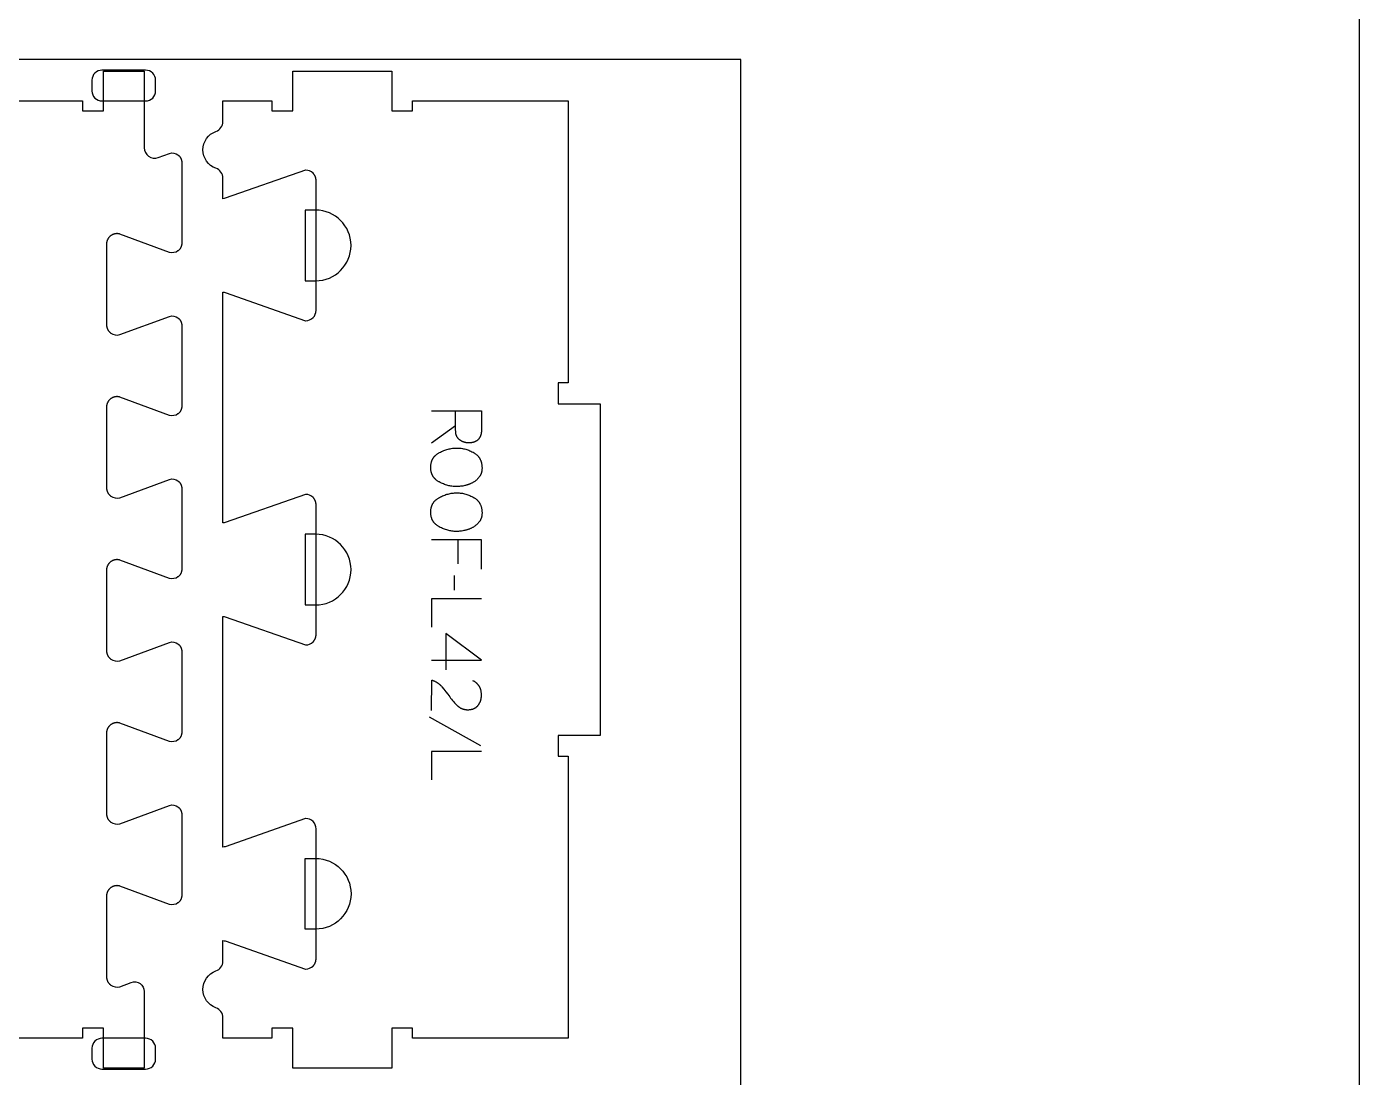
# Model space of a CAD drawing. Extents: x -7518 to -4335, y -84343 to -75479.
# Drawn here: x -5136 to -4335, y -76795 to -76163 of the extents above; entities that cross this region are included whole.
import ezdxf

# ---------------------------------------------------------------- set-up
doc = ezdxf.new("R2010")
doc.units = 0
for name, color, linetype in [('0_SHEET_SPRUCEPLY_2440X122', 1, 'CONTINUOUS'), ('1_ANYTOOL_1MMDEEP_LABELS_S', 2, 'CONTINUOUS'), ('4_ANYTOOL_CUTTHROUGH_OUTSI', 5, 'CONTINUOUS'), ('5_ANYTOOL_HALF_MILL_9MM_IN', 3, 'CONTINUOUS'), ('DONOTCUT', 18, 'CONTINUOUS')]:
    doc.layers.add(name, color=color, linetype=linetype)

msp = doc.modelspace()

# ---------------------------------------------------------------- linework, layer by layer
at = {"layer": '0_SHEET_SPRUCEPLY_2440X122'}
msp.add_lwpolyline([(-7146.3, -76182.96), (-7146.3, -77402.96), (-4706.3, -77402.96), (-4706.3, -76182.96)], close=True, dxfattribs=at)
at = {"layer": '1_ANYTOOL_1MMDEEP_LABELS_S'}
for points in [[(-4892.25, -76394.11), (-4862.25, -76394.11), (-4862.25, -76405.46), (-4862.26, -76405.95), (-4862.28, -76406.43), (-4862.3, -76406.66), (-4862.32, -76406.89), (-4862.34, -76407.11), (-4862.37, -76407.33), (-4862.4, -76407.55), (-4862.44, -76407.76), (-4862.48, -76407.97), (-4862.52, -76408.17), (-4862.57, -76408.37), (-4862.62, -76408.57), (-4862.68, -76408.76), (-4862.74, -76408.95), (-4862.8, -76409.14), (-4862.87, -76409.32), (-4862.94, -76409.49), (-4863.01, -76409.67), (-4863.09, -76409.84), (-4863.18, -76410), (-4863.26, -76410.16), (-4863.35, -76410.32), (-4863.45, -76410.47), (-4863.54, -76410.62), (-4863.64, -76410.77), (-4863.75, -76410.91), (-4863.86, -76411.05), (-4863.97, -76411.18), (-4864.09, -76411.31), (-4864.21, -76411.44), (-4864.33, -76411.56), (-4864.46, -76411.68), (-4864.59, -76411.8), (-4864.73, -76411.91), (-4864.87, -76412.02), (-4865.01, -76412.12), (-4865.16, -76412.22), (-4865.31, -76412.31), (-4865.47, -76412.4), (-4865.63, -76412.49), (-4865.79, -76412.58), (-4865.96, -76412.66), (-4866.13, -76412.73), (-4866.3, -76412.8), (-4866.48, -76412.87), (-4866.66, -76412.94), (-4866.85, -76413), (-4867.04, -76413.05), (-4867.23, -76413.11), (-4867.43, -76413.15), (-4867.63, -76413.2), (-4867.83, -76413.24), (-4868.04, -76413.28), (-4868.25, -76413.31), (-4868.47, -76413.34), (-4868.69, -76413.36), (-4868.91, -76413.39), (-4869.14, -76413.4), (-4869.61, -76413.43), (-4870.09, -76413.43), (-4870.27, -76413.43), (-4870.44, -76413.43), (-4870.62, -76413.42), (-4870.79, -76413.41), (-4870.96, -76413.39), (-4871.14, -76413.37), (-4871.31, -76413.35), (-4871.48, -76413.32), (-4871.65, -76413.29), (-4871.81, -76413.26), (-4871.98, -76413.22), (-4872.15, -76413.18), (-4872.31, -76413.14), (-4872.48, -76413.09), (-4872.64, -76413.04), (-4872.8, -76412.99), (-4872.96, -76412.93), (-4873.12, -76412.87), (-4873.28, -76412.81), (-4873.44, -76412.74), (-4873.6, -76412.67), (-4873.76, -76412.59), (-4873.91, -76412.52), (-4874.07, -76412.43), (-4874.22, -76412.35), (-4874.38, -76412.26), (-4874.53, -76412.17), (-4874.68, -76412.07), (-4874.83, -76411.97), (-4874.98, -76411.87), (-4875.13, -76411.77), (-4875.28, -76411.66), (-4875.42, -76411.54), (-4875.56, -76411.43), (-4875.7, -76411.31), (-4875.83, -76411.19), (-4875.96, -76411.07), (-4876.08, -76410.95), (-4876.2, -76410.82), (-4876.31, -76410.69), (-4876.42, -76410.56), (-4876.53, -76410.42), (-4876.63, -76410.29), (-4876.73, -76410.15), (-4876.82, -76410.01), (-4876.91, -76409.87), (-4876.99, -76409.72), (-4877.07, -76409.57), (-4877.14, -76409.42), (-4877.21, -76409.27), (-4877.28, -76409.11), (-4877.34, -76408.96), (-4877.39, -76408.8), (-4877.45, -76408.63), (-4877.49, -76408.47), (-4877.54, -76408.3), (-4877.57, -76408.13), (-4877.61, -76407.96), (-4877.64, -76407.78), (-4877.66, -76407.61), (-4877.68, -76407.43), (-4877.7, -76407.25), (-4877.71, -76407.06), (-4877.78, -76405.14), (-4877.81, -76403.11), (-4877.81, -76394.15)], [(-4877.81, -76403.11), (-4892.29, -76413.56)], [(-4862.25, -76489.38), (-4862.25, -76471.72), (-4892.25, -76471.72)], [(-4876.22, -76486.21), (-4876.22, -76471.72)], [(-4878.36, -76502.02), (-4878.45, -76493.23)], [(-4862.25, -76507.16), (-4892.25, -76507.16), (-4892.25, -76524.26)], [(-4892.25, -76544.11), (-4862.21, -76544.15), (-4883.59, -76528.12)], [(-4883.59, -76528.12), (-4883.59, -76549.89)], [(-4892.21, -76574.32), (-4892.16, -76556.02), (-4891.71, -76556.17), (-4891.48, -76556.25), (-4891.26, -76556.33), (-4891.04, -76556.41), (-4890.82, -76556.5), (-4890.61, -76556.59), (-4890.4, -76556.69), (-4890.19, -76556.79), (-4889.98, -76556.89), (-4889.77, -76557), (-4889.57, -76557.11), (-4889.37, -76557.23), (-4889.17, -76557.34), (-4888.98, -76557.46), (-4888.78, -76557.59), (-4888.59, -76557.72), (-4888.4, -76557.85), (-4888.22, -76557.99), (-4888.03, -76558.12), (-4887.85, -76558.27), (-4887.67, -76558.41), (-4887.5, -76558.56), (-4887.32, -76558.72), (-4887.15, -76558.87), (-4886.98, -76559.03), (-4886.81, -76559.2), (-4886.65, -76559.36), (-4886.49, -76559.54), (-4886.33, -76559.71), (-4886.01, -76560.07), (-4884.8, -76561.55), (-4883.61, -76563.04), (-4882.45, -76564.55), (-4881.32, -76566.07), (-4880.76, -76566.83), (-4880.19, -76567.56), (-4879.61, -76568.27), (-4879.03, -76568.96), (-4878.43, -76569.62), (-4877.83, -76570.27), (-4877.22, -76570.89), (-4876.61, -76571.49), (-4876.45, -76571.64), (-4876.29, -76571.78), (-4876.13, -76571.91), (-4875.97, -76572.04), (-4875.8, -76572.17), (-4875.63, -76572.29), (-4875.46, -76572.41), (-4875.29, -76572.52), (-4875.12, -76572.63), (-4874.94, -76572.73), (-4874.76, -76572.83), (-4874.58, -76572.93), (-4874.4, -76573.02), (-4874.21, -76573.1), (-4874.02, -76573.18), (-4873.83, -76573.26), (-4873.64, -76573.33), (-4873.44, -76573.4), (-4873.25, -76573.46), (-4873.05, -76573.52), (-4872.85, -76573.57), (-4872.64, -76573.62), (-4872.44, -76573.66), (-4872.23, -76573.7), (-4872.02, -76573.74), (-4871.8, -76573.77), (-4871.59, -76573.79), (-4871.37, -76573.81), (-4871.15, -76573.83), (-4870.93, -76573.84), (-4870.7, -76573.85), (-4870.48, -76573.85), (-4870.23, -76573.85), (-4869.98, -76573.84), (-4869.74, -76573.83), (-4869.5, -76573.81), (-4869.27, -76573.79), (-4869.03, -76573.76), (-4868.81, -76573.73), (-4868.58, -76573.69), (-4868.36, -76573.65), (-4868.15, -76573.6), (-4867.94, -76573.55), (-4867.73, -76573.49), (-4867.52, -76573.43), (-4867.32, -76573.36), (-4867.12, -76573.29), (-4866.93, -76573.22), (-4866.74, -76573.14), (-4866.56, -76573.05), (-4866.37, -76572.96), (-4866.2, -76572.86), (-4866.02, -76572.76), (-4865.85, -76572.65), (-4865.68, -76572.54), (-4865.52, -76572.43), (-4865.36, -76572.31), (-4865.2, -76572.18), (-4865.05, -76572.05), (-4864.9, -76571.91), (-4864.76, -76571.77), (-4864.62, -76571.63), (-4864.48, -76571.48), (-4864.35, -76571.32), (-4864.22, -76571.16), (-4864.09, -76571), (-4863.97, -76570.83), (-4863.86, -76570.67), (-4863.74, -76570.5), (-4863.64, -76570.33), (-4863.53, -76570.15), (-4863.43, -76569.97), (-4863.33, -76569.79), (-4863.24, -76569.61), (-4863.15, -76569.42), (-4863.07, -76569.24), (-4862.99, -76569.05), (-4862.91, -76568.85), (-4862.84, -76568.66), (-4862.77, -76568.46), (-4862.71, -76568.26), (-4862.65, -76568.06), (-4862.6, -76567.85), (-4862.54, -76567.64), (-4862.5, -76567.43), (-4862.45, -76567.22), (-4862.42, -76567), (-4862.38, -76566.78), (-4862.35, -76566.56), (-4862.32, -76566.33), (-4862.3, -76566.11), (-4862.28, -76565.88), (-4862.27, -76565.65), (-4862.26, -76565.41), (-4862.25, -76564.93), (-4862.25, -76564.57), (-4862.27, -76564.21), (-4862.29, -76563.85), (-4862.33, -76563.51), (-4862.37, -76563.17), (-4862.43, -76562.83), (-4862.49, -76562.51), (-4862.57, -76562.19), (-4862.65, -76561.87), (-4862.7, -76561.72), (-4862.75, -76561.56), (-4862.8, -76561.41), (-4862.85, -76561.26), (-4862.91, -76561.12), (-4862.97, -76560.97), (-4863.03, -76560.82), (-4863.09, -76560.68), (-4863.16, -76560.54), (-4863.23, -76560.4), (-4863.3, -76560.26), (-4863.37, -76560.12), (-4863.45, -76559.99), (-4863.52, -76559.86), (-4863.61, -76559.72), (-4863.69, -76559.59), (-4863.77, -76559.47), (-4863.86, -76559.34), (-4863.95, -76559.21), (-4864.05, -76559.09), (-4864.14, -76558.97), (-4864.24, -76558.85), (-4864.34, -76558.73), (-4864.45, -76558.61), (-4864.55, -76558.5), (-4864.66, -76558.38), (-4864.77, -76558.27), (-4864.88, -76558.16), (-4865, -76558.05), (-4865.12, -76557.94), (-4865.24, -76557.84), (-4865.36, -76557.73), (-4865.62, -76557.53), (-4865.88, -76557.33), (-4866.15, -76557.14), (-4866.44, -76556.96), (-4866.73, -76556.78), (-4867.04, -76556.61), (-4867.35, -76556.45)], [(-4862.72, -76595.53), (-4893.49, -76578.35)], [(-4862.25, -76598.96), (-4892.25, -76598.96), (-4892.25, -76616.06)]]:
    msp.add_lwpolyline(points, dxfattribs=at)
for points in [[(-4861.91, -76428.56), (-4861.91, -76428.93), (-4861.93, -76429.3), (-4861.96, -76429.66), (-4862, -76430.01), (-4862.02, -76430.18), (-4862.05, -76430.35), (-4862.08, -76430.52), (-4862.11, -76430.69), (-4862.15, -76430.85), (-4862.19, -76431.02), (-4862.23, -76431.18), (-4862.28, -76431.34), (-4862.32, -76431.5), (-4862.37, -76431.65), (-4862.43, -76431.81), (-4862.48, -76431.96), (-4862.54, -76432.11), (-4862.61, -76432.26), (-4862.67, -76432.41), (-4862.74, -76432.56), (-4862.81, -76432.7), (-4862.88, -76432.84), (-4862.96, -76432.98), (-4863.04, -76433.12), (-4863.12, -76433.26), (-4863.21, -76433.4), (-4863.29, -76433.53), (-4863.38, -76433.66), (-4863.57, -76433.92), (-4863.77, -76434.18), (-4863.97, -76434.42), (-4864.17, -76434.67), (-4864.39, -76434.9), (-4864.61, -76435.13), (-4864.83, -76435.36), (-4865.06, -76435.58), (-4865.3, -76435.79), (-4865.54, -76435.99), (-4865.79, -76436.2), (-4866.05, -76436.39), (-4866.31, -76436.58), (-4866.58, -76436.76), (-4866.85, -76436.94), (-4867.13, -76437.11), (-4867.42, -76437.28), (-4867.71, -76437.44), (-4868, -76437.59), (-4868.3, -76437.74), (-4868.6, -76437.89), (-4868.9, -76438.02), (-4869.21, -76438.15), (-4869.52, -76438.28), (-4869.84, -76438.4), (-4870.16, -76438.52), (-4870.48, -76438.62), (-4870.81, -76438.73), (-4871.14, -76438.83), (-4871.47, -76438.92), (-4871.81, -76439), (-4872.15, -76439.08), (-4872.83, -76439.23), (-4873.51, -76439.36), (-4874.18, -76439.46), (-4874.84, -76439.55), (-4875.49, -76439.62), (-4876.14, -76439.67), (-4876.79, -76439.7), (-4877.42, -76439.71), (-4878.06, -76439.69), (-4878.7, -76439.66), (-4879.33, -76439.61), (-4879.97, -76439.53), (-4880.61, -76439.44), (-4881.25, -76439.32), (-4881.88, -76439.18), (-4882.52, -76439.01), (-4883.16, -76438.83), (-4883.8, -76438.63), (-4884.43, -76438.4), (-4885.07, -76438.15), (-4885.71, -76437.88), (-4886.35, -76437.59), (-4886.98, -76437.28), (-4887.62, -76436.94), (-4887.93, -76436.77), (-4888.24, -76436.58), (-4888.53, -76436.4), (-4888.82, -76436.2), (-4889.09, -76436), (-4889.35, -76435.79), (-4889.61, -76435.58), (-4889.85, -76435.36), (-4889.97, -76435.25), (-4890.09, -76435.13), (-4890.2, -76435.02), (-4890.31, -76434.9), (-4890.42, -76434.78), (-4890.52, -76434.66), (-4890.63, -76434.54), (-4890.73, -76434.42), (-4890.83, -76434.29), (-4890.92, -76434.17), (-4891.02, -76434.04), (-4891.11, -76433.91), (-4891.2, -76433.78), (-4891.28, -76433.65), (-4891.36, -76433.51), (-4891.45, -76433.38), (-4891.52, -76433.24), (-4891.6, -76433.1), (-4891.67, -76432.96), (-4891.74, -76432.82), (-4891.81, -76432.68), (-4891.88, -76432.53), (-4891.94, -76432.39), (-4892, -76432.24), (-4892.06, -76432.09), (-4892.12, -76431.94), (-4892.17, -76431.79), (-4892.22, -76431.63), (-4892.32, -76431.32), (-4892.4, -76431), (-4892.48, -76430.67), (-4892.54, -76430.34), (-4892.6, -76430), (-4892.64, -76429.66), (-4892.68, -76429.31), (-4892.7, -76428.95), (-4892.72, -76428.59), (-4892.72, -76428.22), (-4892.72, -76427.84), (-4892.7, -76427.46), (-4892.67, -76427.09), (-4892.64, -76426.73), (-4892.59, -76426.37), (-4892.54, -76426.03), (-4892.47, -76425.68), (-4892.4, -76425.35), (-4892.31, -76425.02), (-4892.21, -76424.7), (-4892.16, -76424.54), (-4892.11, -76424.38), (-4892.05, -76424.22), (-4891.99, -76424.07), (-4891.93, -76423.92), (-4891.86, -76423.77), (-4891.8, -76423.62), (-4891.73, -76423.47), (-4891.66, -76423.33), (-4891.58, -76423.18), (-4891.5, -76423.04), (-4891.42, -76422.9), (-4891.34, -76422.76), (-4891.26, -76422.62), (-4891.17, -76422.49), (-4891.08, -76422.36), (-4890.99, -76422.22), (-4890.89, -76422.09), (-4890.79, -76421.96), (-4890.69, -76421.84), (-4890.59, -76421.71), (-4890.49, -76421.59), (-4890.38, -76421.47), (-4890.27, -76421.34), (-4890.16, -76421.23), (-4890.04, -76421.11), (-4889.92, -76420.99), (-4889.8, -76420.88), (-4889.68, -76420.77), (-4889.56, -76420.66), (-4889.3, -76420.44), (-4889.03, -76420.23), (-4888.75, -76420.03), (-4888.46, -76419.83), (-4888.16, -76419.64), (-4887.85, -76419.46), (-4887.53, -76419.28), (-4886.89, -76418.95), (-4886.24, -76418.64), (-4885.59, -76418.34), (-4884.94, -76418.07), (-4884.29, -76417.83), (-4883.64, -76417.6), (-4882.99, -76417.39), (-4882.34, -76417.21), (-4881.69, -76417.05), (-4881.04, -76416.91), (-4880.38, -76416.79), (-4879.73, -76416.69), (-4879.08, -76416.62), (-4878.43, -76416.56), (-4877.77, -76416.53), (-4877.12, -76416.52), (-4876.43, -76416.53), (-4875.74, -76416.57), (-4875.06, -76416.62), (-4874.38, -76416.7), (-4873.71, -76416.8), (-4873.05, -76416.93), (-4872.39, -76417.07), (-4871.74, -76417.24), (-4871.09, -76417.44), (-4870.45, -76417.65), (-4869.81, -76417.89), (-4869.19, -76418.15), (-4868.56, -76418.43), (-4867.94, -76418.73), (-4867.33, -76419.06), (-4866.73, -76419.41), (-4866.43, -76419.6), (-4866.14, -76419.79), (-4865.87, -76419.98), (-4865.6, -76420.19), (-4865.34, -76420.4), (-4865.09, -76420.62), (-4864.85, -76420.84), (-4864.62, -76421.07), (-4864.51, -76421.19), (-4864.4, -76421.31), (-4864.29, -76421.43), (-4864.19, -76421.55), (-4864.08, -76421.67), (-4863.98, -76421.8), (-4863.88, -76421.93), (-4863.79, -76422.06), (-4863.7, -76422.19), (-4863.61, -76422.32), (-4863.52, -76422.45), (-4863.43, -76422.59), (-4863.35, -76422.73), (-4863.27, -76422.86), (-4863.19, -76423), (-4863.11, -76423.15), (-4863.04, -76423.29), (-4862.97, -76423.44), (-4862.83, -76423.73), (-4862.7, -76424.03), (-4862.58, -76424.34), (-4862.48, -76424.66), (-4862.38, -76424.98), (-4862.29, -76425.31), (-4862.21, -76425.64), (-4862.14, -76425.99), (-4862.08, -76426.33), (-4862.02, -76426.69), (-4861.98, -76427.05), (-4861.95, -76427.42), (-4861.93, -76427.79), (-4861.91, -76428.18)], [(-4861.91, -76455.52), (-4861.91, -76455.89), (-4861.93, -76456.26), (-4861.96, -76456.61), (-4862, -76456.96), (-4862.02, -76457.14), (-4862.05, -76457.31), (-4862.08, -76457.48), (-4862.11, -76457.64), (-4862.15, -76457.81), (-4862.19, -76457.97), (-4862.23, -76458.13), (-4862.28, -76458.3), (-4862.32, -76458.45), (-4862.37, -76458.61), (-4862.43, -76458.77), (-4862.48, -76458.92), (-4862.54, -76459.07), (-4862.61, -76459.22), (-4862.67, -76459.37), (-4862.74, -76459.51), (-4862.81, -76459.66), (-4862.88, -76459.8), (-4862.96, -76459.94), (-4863.04, -76460.08), (-4863.12, -76460.22), (-4863.21, -76460.35), (-4863.29, -76460.49), (-4863.38, -76460.62), (-4863.57, -76460.88), (-4863.77, -76461.13), (-4863.97, -76461.38), (-4864.17, -76461.62), (-4864.39, -76461.86), (-4864.61, -76462.09), (-4864.83, -76462.31), (-4865.06, -76462.53), (-4865.3, -76462.75), (-4865.54, -76462.95), (-4865.79, -76463.15), (-4866.05, -76463.35), (-4866.31, -76463.54), (-4866.58, -76463.72), (-4866.85, -76463.9), (-4867.13, -76464.07), (-4867.42, -76464.24), (-4867.71, -76464.4), (-4868, -76464.55), (-4868.3, -76464.7), (-4868.6, -76464.84), (-4868.9, -76464.98), (-4869.21, -76465.11), (-4869.52, -76465.24), (-4869.84, -76465.36), (-4870.16, -76465.47), (-4870.48, -76465.58), (-4870.81, -76465.69), (-4871.14, -76465.78), (-4871.47, -76465.87), (-4871.81, -76465.96), (-4872.15, -76466.04), (-4872.83, -76466.19), (-4873.51, -76466.31), (-4874.18, -76466.42), (-4874.84, -76466.51), (-4875.49, -76466.58), (-4876.14, -76466.62), (-4876.79, -76466.65), (-4877.42, -76466.66), (-4878.06, -76466.65), (-4878.7, -76466.62), (-4879.33, -76466.57), (-4879.97, -76466.49), (-4880.61, -76466.39), (-4881.25, -76466.27), (-4881.88, -76466.13), (-4882.52, -76465.97), (-4883.16, -76465.79), (-4883.8, -76465.58), (-4884.43, -76465.36), (-4885.07, -76465.11), (-4885.71, -76464.84), (-4886.35, -76464.55), (-4886.98, -76464.23), (-4887.62, -76463.9), (-4887.93, -76463.72), (-4888.24, -76463.54), (-4888.53, -76463.35), (-4888.82, -76463.16), (-4889.09, -76462.96), (-4889.35, -76462.75), (-4889.61, -76462.54), (-4889.85, -76462.32), (-4889.97, -76462.2), (-4890.09, -76462.09), (-4890.2, -76461.98), (-4890.31, -76461.86), (-4890.42, -76461.74), (-4890.52, -76461.62), (-4890.63, -76461.5), (-4890.73, -76461.38), (-4890.83, -76461.25), (-4890.92, -76461.13), (-4891.02, -76461), (-4891.11, -76460.87), (-4891.2, -76460.74), (-4891.28, -76460.61), (-4891.36, -76460.47), (-4891.45, -76460.34), (-4891.52, -76460.2), (-4891.6, -76460.06), (-4891.67, -76459.92), (-4891.74, -76459.78), (-4891.81, -76459.64), (-4891.88, -76459.49), (-4891.94, -76459.34), (-4892, -76459.2), (-4892.06, -76459.05), (-4892.12, -76458.9), (-4892.17, -76458.74), (-4892.22, -76458.59), (-4892.32, -76458.28), (-4892.4, -76457.96), (-4892.48, -76457.63), (-4892.54, -76457.3), (-4892.6, -76456.96), (-4892.64, -76456.62), (-4892.68, -76456.27), (-4892.7, -76455.91), (-4892.72, -76455.55), (-4892.72, -76455.18), (-4892.72, -76454.79), (-4892.7, -76454.42), (-4892.67, -76454.05), (-4892.64, -76453.69), (-4892.59, -76453.33), (-4892.54, -76452.98), (-4892.47, -76452.64), (-4892.4, -76452.3), (-4892.31, -76451.98), (-4892.21, -76451.65), (-4892.16, -76451.49), (-4892.11, -76451.34), (-4892.05, -76451.18), (-4891.99, -76451.03), (-4891.93, -76450.88), (-4891.86, -76450.73), (-4891.8, -76450.58), (-4891.73, -76450.43), (-4891.66, -76450.28), (-4891.58, -76450.14), (-4891.5, -76450), (-4891.42, -76449.86), (-4891.34, -76449.72), (-4891.26, -76449.58), (-4891.17, -76449.45), (-4891.08, -76449.31), (-4890.99, -76449.18), (-4890.89, -76449.05), (-4890.79, -76448.92), (-4890.69, -76448.79), (-4890.59, -76448.67), (-4890.49, -76448.54), (-4890.38, -76448.42), (-4890.27, -76448.3), (-4890.16, -76448.18), (-4890.04, -76448.07), (-4889.92, -76447.95), (-4889.8, -76447.84), (-4889.68, -76447.72), (-4889.56, -76447.61), (-4889.3, -76447.4), (-4889.03, -76447.19), (-4888.75, -76446.99), (-4888.46, -76446.79), (-4888.16, -76446.6), (-4887.85, -76446.42), (-4887.53, -76446.24), (-4886.89, -76445.91), (-4886.24, -76445.59), (-4885.59, -76445.3), (-4884.94, -76445.03), (-4884.29, -76444.78), (-4883.64, -76444.56), (-4882.99, -76444.35), (-4882.34, -76444.17), (-4881.69, -76444.01), (-4881.04, -76443.87), (-4880.38, -76443.75), (-4879.73, -76443.65), (-4879.08, -76443.57), (-4878.43, -76443.52), (-4877.77, -76443.49), (-4877.12, -76443.48), (-4876.43, -76443.49), (-4875.74, -76443.52), (-4875.06, -76443.58), (-4874.38, -76443.66), (-4873.71, -76443.76), (-4873.05, -76443.88), (-4872.39, -76444.03), (-4871.74, -76444.2), (-4871.09, -76444.39), (-4870.45, -76444.61), (-4869.81, -76444.84), (-4869.19, -76445.1), (-4868.56, -76445.39), (-4867.94, -76445.69), (-4867.33, -76446.02), (-4866.73, -76446.37), (-4866.43, -76446.55), (-4866.14, -76446.74), (-4865.87, -76446.94), (-4865.6, -76447.15), (-4865.34, -76447.36), (-4865.09, -76447.57), (-4864.85, -76447.8), (-4864.62, -76448.03), (-4864.51, -76448.14), (-4864.4, -76448.26), (-4864.29, -76448.38), (-4864.19, -76448.51), (-4864.08, -76448.63), (-4863.98, -76448.76), (-4863.88, -76448.88), (-4863.79, -76449.01), (-4863.7, -76449.14), (-4863.61, -76449.28), (-4863.52, -76449.41), (-4863.43, -76449.55), (-4863.35, -76449.68), (-4863.27, -76449.82), (-4863.19, -76449.96), (-4863.11, -76450.1), (-4863.04, -76450.25), (-4862.97, -76450.39), (-4862.83, -76450.69), (-4862.7, -76450.99), (-4862.58, -76451.3), (-4862.48, -76451.62), (-4862.38, -76451.94), (-4862.29, -76452.27), (-4862.21, -76452.6), (-4862.14, -76452.94), (-4862.08, -76453.29), (-4862.02, -76453.65), (-4861.98, -76454.01), (-4861.95, -76454.38), (-4861.93, -76454.75), (-4861.91, -76455.13)]]:
    msp.add_lwpolyline(points, close=True, dxfattribs=at)
at = {"layer": '4_ANYTOOL_CUTTHROUGH_OUTSI', "color": 5}
msp.add_lwpolyline([(-5152.47, -76207.88), (-5101.97, -76207.88), (-5101.97, -76213.88), (-5089.47, -76213.88), (-5089.47, -76189.88), (-5064.97, -76189.88), (-5064.97, -76236.02), (-5064.97, -76236.02, 0.522088), (-5056.55, -76241.88), (-5049.75, -76239.37, -0.236725), (-5044.67, -76240.27), (-5044.54, -76240.37), (-5044.42, -76240.47), (-5044.29, -76240.58), (-5044.17, -76240.69), (-5044.05, -76240.8), (-5043.94, -76240.92), (-5043.82, -76241.04), (-5043.71, -76241.17), (-5043.61, -76241.3), (-5043.5, -76241.43), (-5043.4, -76241.57), (-5043.31, -76241.71), (-5043.22, -76241.85), (-5043.13, -76242), (-5043.05, -76242.15), (-5042.97, -76242.3), (-5042.89, -76242.45), (-5042.82, -76242.61), (-5042.76, -76242.77), (-5042.7, -76242.93), (-5042.64, -76243.09), (-5042.59, -76243.25), (-5042.55, -76243.41), (-5042.51, -76243.57), (-5042.47, -76243.74), (-5042.44, -76243.9), (-5042.41, -76244.07), (-5042.39, -76244.23), (-5042.38, -76244.39), (-5042.36, -76244.56), (-5042.36, -76244.72), (-5042.35, -76244.88), (-5042.36, -76293.39), (-5042.36, -76293.55), (-5042.36, -76293.71), (-5042.38, -76293.88), (-5042.39, -76294.04), (-5042.41, -76294.2), (-5042.44, -76294.37), (-5042.47, -76294.53), (-5042.51, -76294.7), (-5042.55, -76294.86), (-5042.59, -76295.02), (-5042.64, -76295.18), (-5042.7, -76295.34), (-5042.76, -76295.5), (-5042.82, -76295.66), (-5042.89, -76295.82), (-5042.97, -76295.97), (-5043.05, -76296.12), (-5043.13, -76296.27), (-5043.22, -76296.41), (-5043.31, -76296.56), (-5043.4, -76296.7), (-5043.5, -76296.84), (-5043.61, -76296.97), (-5043.71, -76297.1), (-5043.82, -76297.23), (-5043.94, -76297.35), (-5044.05, -76297.47), (-5044.17, -76297.58), (-5044.29, -76297.69), (-5044.42, -76297.8), (-5044.54, -76297.9), (-5044.67, -76298, -0.236725), (-5049.75, -76298.9), (-5079.53, -76287.9), (-5079.53, -76287.9), (-5079.53, -76287.9), (-5079.7, -76287.85), (-5079.87, -76287.8), (-5080.05, -76287.76), (-5080.22, -76287.73), (-5080.4, -76287.7), (-5080.58, -76287.68), (-5080.76, -76287.66), (-5080.94, -76287.64), (-5081.13, -76287.63), (-5081.31, -76287.63), (-5081.49, -76287.63), (-5081.68, -76287.64), (-5081.86, -76287.65), (-5082.05, -76287.67), (-5082.23, -76287.7), (-5082.41, -76287.73), (-5082.59, -76287.76), (-5082.77, -76287.8), (-5082.95, -76287.85), (-5083.13, -76287.9), (-5083.31, -76287.95), (-5083.48, -76288.01), (-5083.65, -76288.08), (-5083.82, -76288.15), (-5083.99, -76288.22), (-5084.15, -76288.3), (-5084.31, -76288.39), (-5084.47, -76288.48), (-5084.62, -76288.57), (-5084.77, -76288.66), (-5084.92, -76288.76), (-5085.06, -76288.87), (-5085.2, -76288.97), (-5085.34, -76289.09), (-5085.47, -76289.2), (-5085.6, -76289.32), (-5085.73, -76289.45), (-5085.86, -76289.58), (-5085.98, -76289.71), (-5086.1, -76289.85), (-5086.22, -76289.99), (-5086.33, -76290.13), (-5086.44, -76290.28), (-5086.54, -76290.44), (-5086.64, -76290.59), (-5086.74, -76290.75), (-5086.83, -76290.91), (-5086.91, -76291.08), (-5086.99, -76291.24), (-5087.07, -76291.41), (-5087.14, -76291.58), (-5087.21, -76291.76), (-5087.27, -76291.93), (-5087.32, -76292.1), (-5087.37, -76292.28), (-5087.41, -76292.46), (-5087.45, -76292.64), (-5087.49, -76292.82), (-5087.52, -76292.99), (-5087.54, -76293.17), (-5087.56, -76293.35), (-5087.57, -76293.53), (-5087.58, -76293.71), (-5087.58, -76293.88), (-5087.58, -76342.39), (-5087.58, -76342.56), (-5087.57, -76342.74), (-5087.56, -76342.92), (-5087.54, -76343.1), (-5087.52, -76343.27), (-5087.49, -76343.45), (-5087.45, -76343.63), (-5087.42, -76343.81), (-5087.37, -76343.99), (-5087.32, -76344.16), (-5087.27, -76344.34), (-5087.21, -76344.51), (-5087.14, -76344.69), (-5087.07, -76344.86), (-5086.99, -76345.03), (-5086.91, -76345.19), (-5086.83, -76345.36), (-5086.74, -76345.52), (-5086.64, -76345.68), (-5086.54, -76345.83), (-5086.44, -76345.99), (-5086.33, -76346.13), (-5086.22, -76346.28), (-5086.1, -76346.42), (-5085.98, -76346.56), (-5085.86, -76346.69), (-5085.73, -76346.82), (-5085.6, -76346.95), (-5085.47, -76347.07), (-5085.34, -76347.18), (-5085.2, -76347.29), (-5085.06, -76347.4, 0.237079), (-5079.53, -76348.37), (-5079.53, -76348.37), (-5079.52, -76348.37), (-5049.75, -76337.37), (-5049.75, -76337.37, -0.236725), (-5044.67, -76338.27), (-5044.54, -76338.37), (-5044.42, -76338.47), (-5044.29, -76338.58), (-5044.17, -76338.69), (-5044.05, -76338.8), (-5043.94, -76338.92), (-5043.82, -76339.04), (-5043.71, -76339.17), (-5043.61, -76339.3), (-5043.5, -76339.43), (-5043.4, -76339.57), (-5043.31, -76339.71), (-5043.22, -76339.85), (-5043.13, -76340), (-5043.05, -76340.15), (-5042.97, -76340.3), (-5042.89, -76340.45), (-5042.82, -76340.61), (-5042.76, -76340.77), (-5042.7, -76340.93), (-5042.64, -76341.09), (-5042.59, -76341.25), (-5042.55, -76341.41), (-5042.51, -76341.57), (-5042.47, -76341.74), (-5042.44, -76341.9), (-5042.41, -76342.07), (-5042.39, -76342.23), (-5042.38, -76342.39), (-5042.36, -76342.56), (-5042.36, -76342.72), (-5042.36, -76342.88), (-5042.36, -76391.39), (-5042.36, -76391.55), (-5042.36, -76391.71), (-5042.38, -76391.88), (-5042.39, -76392.04), (-5042.41, -76392.2), (-5042.44, -76392.37), (-5042.47, -76392.53), (-5042.51, -76392.7), (-5042.55, -76392.86), (-5042.59, -76393.02), (-5042.64, -76393.18), (-5042.7, -76393.34), (-5042.76, -76393.5), (-5042.82, -76393.66), (-5042.89, -76393.82), (-5042.97, -76393.97), (-5043.05, -76394.12), (-5043.13, -76394.27), (-5043.22, -76394.41), (-5043.31, -76394.56), (-5043.4, -76394.7), (-5043.5, -76394.84), (-5043.61, -76394.97), (-5043.71, -76395.1), (-5043.82, -76395.23), (-5043.94, -76395.35), (-5044.05, -76395.47), (-5044.17, -76395.58), (-5044.29, -76395.69), (-5044.42, -76395.8), (-5044.54, -76395.9), (-5044.67, -76396, -0.236725), (-5049.75, -76396.9), (-5079.53, -76385.9), (-5079.53, -76385.9), (-5079.53, -76385.9), (-5079.7, -76385.85), (-5079.87, -76385.8), (-5080.05, -76385.76), (-5080.22, -76385.73), (-5080.4, -76385.7), (-5080.58, -76385.68), (-5080.76, -76385.66), (-5080.94, -76385.64), (-5081.13, -76385.63), (-5081.31, -76385.63), (-5081.49, -76385.63), (-5081.68, -76385.64), (-5081.86, -76385.65), (-5082.05, -76385.67), (-5082.23, -76385.7), (-5082.41, -76385.73), (-5082.59, -76385.76), (-5082.77, -76385.8), (-5082.95, -76385.85), (-5083.13, -76385.9), (-5083.31, -76385.95), (-5083.48, -76386.01), (-5083.65, -76386.08), (-5083.82, -76386.15), (-5083.99, -76386.22), (-5084.15, -76386.3), (-5084.31, -76386.39), (-5084.47, -76386.48), (-5084.62, -76386.57), (-5084.77, -76386.66), (-5084.92, -76386.76), (-5085.06, -76386.87), (-5085.2, -76386.97), (-5085.34, -76387.09), (-5085.47, -76387.2), (-5085.6, -76387.32), (-5085.73, -76387.45), (-5085.86, -76387.58), (-5085.98, -76387.71), (-5086.1, -76387.85), (-5086.22, -76387.99), (-5086.33, -76388.13), (-5086.44, -76388.28), (-5086.54, -76388.44), (-5086.64, -76388.59), (-5086.74, -76388.75), (-5086.83, -76388.91), (-5086.91, -76389.08), (-5086.99, -76389.24), (-5087.07, -76389.41), (-5087.14, -76389.58), (-5087.21, -76389.76), (-5087.27, -76389.93), (-5087.32, -76390.1), (-5087.37, -76390.28), (-5087.42, -76390.46), (-5087.45, -76390.64), (-5087.49, -76390.82), (-5087.52, -76390.99), (-5087.54, -76391.17), (-5087.56, -76391.35), (-5087.57, -76391.53), (-5087.58, -76391.71), (-5087.58, -76391.88), (-5087.58, -76440.39), (-5087.58, -76440.56), (-5087.57, -76440.74), (-5087.56, -76440.92), (-5087.54, -76441.1), (-5087.52, -76441.27), (-5087.49, -76441.45), (-5087.45, -76441.63), (-5087.42, -76441.81), (-5087.37, -76441.99), (-5087.32, -76442.16), (-5087.27, -76442.34), (-5087.21, -76442.51), (-5087.14, -76442.69), (-5087.07, -76442.86), (-5087, -76443.03), (-5086.91, -76443.19), (-5086.83, -76443.36), (-5086.74, -76443.52), (-5086.64, -76443.68), (-5086.54, -76443.83), (-5086.44, -76443.99), (-5086.33, -76444.13), (-5086.22, -76444.28), (-5086.1, -76444.42), (-5085.98, -76444.56), (-5085.86, -76444.69), (-5085.73, -76444.82), (-5085.61, -76444.95), (-5085.47, -76445.07), (-5085.34, -76445.18), (-5085.2, -76445.29), (-5085.06, -76445.4, 0.237079), (-5079.53, -76446.37), (-5079.53, -76446.37), (-5079.52, -76446.37), (-5049.75, -76435.37), (-5049.75, -76435.37, -0.236725), (-5044.67, -76436.27), (-5044.54, -76436.37), (-5044.42, -76436.47), (-5044.29, -76436.58), (-5044.17, -76436.69), (-5044.05, -76436.8), (-5043.94, -76436.92), (-5043.82, -76437.04), (-5043.71, -76437.17), (-5043.61, -76437.3), (-5043.5, -76437.43), (-5043.4, -76437.57), (-5043.31, -76437.71), (-5043.22, -76437.85), (-5043.13, -76438), (-5043.05, -76438.15), (-5042.97, -76438.3), (-5042.89, -76438.45), (-5042.82, -76438.61), (-5042.76, -76438.77), (-5042.7, -76438.93), (-5042.64, -76439.09), (-5042.59, -76439.25), (-5042.55, -76439.41), (-5042.51, -76439.57), (-5042.47, -76439.74), (-5042.44, -76439.9), (-5042.41, -76440.07), (-5042.39, -76440.23), (-5042.38, -76440.39), (-5042.36, -76440.56), (-5042.36, -76440.72), (-5042.36, -76440.88), (-5042.36, -76489.39), (-5042.36, -76489.55), (-5042.37, -76489.71), (-5042.38, -76489.88), (-5042.39, -76490.04), (-5042.41, -76490.2), (-5042.44, -76490.37), (-5042.47, -76490.53), (-5042.51, -76490.7), (-5042.55, -76490.86), (-5042.59, -76491.02), (-5042.64, -76491.18), (-5042.7, -76491.34), (-5042.76, -76491.5), (-5042.82, -76491.66), (-5042.89, -76491.82), (-5042.97, -76491.97), (-5043.05, -76492.12), (-5043.13, -76492.27), (-5043.22, -76492.41), (-5043.31, -76492.56), (-5043.4, -76492.7), (-5043.5, -76492.84), (-5043.61, -76492.97), (-5043.71, -76493.1), (-5043.82, -76493.23), (-5043.94, -76493.35), (-5044.05, -76493.47), (-5044.17, -76493.58), (-5044.29, -76493.69), (-5044.42, -76493.8), (-5044.55, -76493.9), (-5044.67, -76494, -0.236725), (-5049.75, -76494.9), (-5079.53, -76483.9), (-5079.53, -76483.9), (-5079.53, -76483.9), (-5079.7, -76483.85), (-5079.87, -76483.8), (-5080.05, -76483.76), (-5080.22, -76483.73), (-5080.4, -76483.7), (-5080.58, -76483.68), (-5080.76, -76483.66), (-5080.94, -76483.64), (-5081.13, -76483.63), (-5081.31, -76483.63), (-5081.49, -76483.63), (-5081.68, -76483.64), (-5081.86, -76483.65), (-5082.05, -76483.67), (-5082.23, -76483.7), (-5082.41, -76483.73), (-5082.59, -76483.76), (-5082.78, -76483.8), (-5082.95, -76483.85), (-5083.13, -76483.9), (-5083.31, -76483.95), (-5083.48, -76484.01), (-5083.65, -76484.08), (-5083.82, -76484.15), (-5083.99, -76484.22), (-5084.15, -76484.3), (-5084.31, -76484.39), (-5084.47, -76484.48), (-5084.62, -76484.57), (-5084.77, -76484.66), (-5084.92, -76484.76), (-5085.06, -76484.87), (-5085.2, -76484.97), (-5085.34, -76485.09), (-5085.47, -76485.2), (-5085.61, -76485.32), (-5085.73, -76485.45), (-5085.86, -76485.58), (-5085.98, -76485.71), (-5086.1, -76485.85), (-5086.22, -76485.99), (-5086.33, -76486.13), (-5086.44, -76486.28), (-5086.54, -76486.44), (-5086.64, -76486.59), (-5086.74, -76486.75), (-5086.83, -76486.91), (-5086.91, -76487.08), (-5087, -76487.24), (-5087.07, -76487.41), (-5087.14, -76487.58), (-5087.21, -76487.76), (-5087.27, -76487.93), (-5087.32, -76488.1), (-5087.37, -76488.28), (-5087.42, -76488.46), (-5087.45, -76488.64), (-5087.49, -76488.82), (-5087.52, -76488.99), (-5087.54, -76489.17), (-5087.56, -76489.35), (-5087.57, -76489.53), (-5087.58, -76489.71), (-5087.58, -76489.88), (-5087.58, -76538.39), (-5087.58, -76538.56), (-5087.57, -76538.74), (-5087.56, -76538.92), (-5087.54, -76539.1), (-5087.52, -76539.27), (-5087.49, -76539.45), (-5087.46, -76539.63), (-5087.42, -76539.81), (-5087.37, -76539.99), (-5087.32, -76540.16), (-5087.27, -76540.34), (-5087.21, -76540.51), (-5087.14, -76540.69), (-5087.07, -76540.86), (-5087, -76541.03), (-5086.92, -76541.19), (-5086.83, -76541.36), (-5086.74, -76541.52), (-5086.64, -76541.68), (-5086.54, -76541.83), (-5086.44, -76541.99), (-5086.33, -76542.13), (-5086.22, -76542.28), (-5086.1, -76542.42), (-5085.98, -76542.56), (-5085.86, -76542.69), (-5085.73, -76542.82), (-5085.61, -76542.95), (-5085.47, -76543.07), (-5085.34, -76543.18), (-5085.2, -76543.29), (-5085.06, -76543.4, 0.237079), (-5079.53, -76544.37), (-5079.53, -76544.37), (-5079.52, -76544.37), (-5049.75, -76533.37), (-5049.75, -76533.37, -0.236725), (-5044.67, -76534.27), (-5044.55, -76534.37), (-5044.42, -76534.47), (-5044.29, -76534.58), (-5044.17, -76534.69), (-5044.05, -76534.8), (-5043.94, -76534.92), (-5043.82, -76535.04), (-5043.71, -76535.17), (-5043.61, -76535.3), (-5043.5, -76535.43), (-5043.4, -76535.57), (-5043.31, -76535.71), (-5043.22, -76535.85), (-5043.13, -76536), (-5043.05, -76536.15), (-5042.97, -76536.3), (-5042.89, -76536.45), (-5042.82, -76536.61), (-5042.76, -76536.77), (-5042.7, -76536.93), (-5042.64, -76537.09), (-5042.59, -76537.25), (-5042.55, -76537.41), (-5042.51, -76537.57), (-5042.47, -76537.74), (-5042.44, -76537.9), (-5042.41, -76538.07), (-5042.39, -76538.23), (-5042.38, -76538.39), (-5042.37, -76538.56), (-5042.36, -76538.72), (-5042.36, -76538.88), (-5042.36, -76587.39), (-5042.36, -76587.55), (-5042.37, -76587.71), (-5042.38, -76587.88), (-5042.39, -76588.04), (-5042.41, -76588.2), (-5042.44, -76588.37), (-5042.47, -76588.53), (-5042.51, -76588.7), (-5042.55, -76588.86), (-5042.59, -76589.02), (-5042.64, -76589.18), (-5042.7, -76589.34), (-5042.76, -76589.5), (-5042.82, -76589.66), (-5042.89, -76589.82), (-5042.97, -76589.97), (-5043.05, -76590.12), (-5043.13, -76590.27), (-5043.22, -76590.41), (-5043.31, -76590.56), (-5043.41, -76590.7), (-5043.5, -76590.84), (-5043.61, -76590.97), (-5043.71, -76591.1), (-5043.82, -76591.23), (-5043.94, -76591.35), (-5044.05, -76591.47), (-5044.17, -76591.58), (-5044.3, -76591.69), (-5044.42, -76591.8), (-5044.55, -76591.9), (-5044.67, -76592, -0.236725), (-5049.75, -76592.9), (-5079.53, -76581.9), (-5079.53, -76581.9), (-5079.53, -76581.9), (-5079.7, -76581.85), (-5079.88, -76581.8), (-5080.05, -76581.76), (-5080.22, -76581.73), (-5080.4, -76581.7), (-5080.58, -76581.68), (-5080.76, -76581.66), (-5080.94, -76581.64), (-5081.13, -76581.63), (-5081.31, -76581.63), (-5081.49, -76581.63), (-5081.68, -76581.64), (-5081.86, -76581.65), (-5082.05, -76581.67), (-5082.23, -76581.7), (-5082.41, -76581.73), (-5082.59, -76581.76), (-5082.78, -76581.8), (-5082.95, -76581.85), (-5083.13, -76581.9), (-5083.31, -76581.95), (-5083.48, -76582.01), (-5083.65, -76582.08), (-5083.82, -76582.15), (-5083.99, -76582.22), (-5084.15, -76582.3), (-5084.31, -76582.39), (-5084.47, -76582.48), (-5084.62, -76582.57), (-5084.77, -76582.66), (-5084.92, -76582.76), (-5085.06, -76582.87), (-5085.2, -76582.97), (-5085.34, -76583.09), (-5085.47, -76583.2), (-5085.61, -76583.32), (-5085.73, -76583.45), (-5085.86, -76583.58), (-5085.98, -76583.71), (-5086.1, -76583.85), (-5086.22, -76583.99), (-5086.33, -76584.13), (-5086.44, -76584.28), (-5086.54, -76584.44), (-5086.64, -76584.59), (-5086.74, -76584.75), (-5086.83, -76584.91), (-5086.92, -76585.08), (-5087, -76585.24), (-5087.07, -76585.41), (-5087.14, -76585.58), (-5087.21, -76585.76), (-5087.27, -76585.93), (-5087.32, -76586.1), (-5087.37, -76586.28), (-5087.42, -76586.46), (-5087.46, -76586.64), (-5087.49, -76586.82), (-5087.52, -76586.99), (-5087.54, -76587.17), (-5087.56, -76587.35), (-5087.57, -76587.53), (-5087.58, -76587.71), (-5087.58, -76587.88), (-5087.58, -76636.39), (-5087.58, -76636.56), (-5087.57, -76636.74), (-5087.56, -76636.92), (-5087.54, -76637.1), (-5087.52, -76637.27), (-5087.49, -76637.45), (-5087.46, -76637.63), (-5087.42, -76637.81), (-5087.37, -76637.99), (-5087.32, -76638.16), (-5087.27, -76638.34), (-5087.21, -76638.51), (-5087.14, -76638.69), (-5087.07, -76638.86), (-5087, -76639.03), (-5086.92, -76639.19), (-5086.83, -76639.36), (-5086.74, -76639.52), (-5086.64, -76639.68), (-5086.54, -76639.83), (-5086.44, -76639.99), (-5086.33, -76640.13), (-5086.22, -76640.28), (-5086.1, -76640.42), (-5085.99, -76640.56), (-5085.86, -76640.69), (-5085.74, -76640.82), (-5085.61, -76640.95), (-5085.47, -76641.07), (-5085.34, -76641.18), (-5085.2, -76641.29), (-5085.06, -76641.4, 0.237079), (-5079.53, -76642.37), (-5079.53, -76642.37), (-5079.52, -76642.37), (-5049.75, -76631.37), (-5049.75, -76631.37, -0.236725), (-5044.67, -76632.27), (-5044.55, -76632.37), (-5044.42, -76632.47), (-5044.3, -76632.58), (-5044.17, -76632.69), (-5044.05, -76632.8), (-5043.94, -76632.92), (-5043.82, -76633.04), (-5043.71, -76633.17), (-5043.61, -76633.3), (-5043.5, -76633.43), (-5043.41, -76633.57), (-5043.31, -76633.71), (-5043.22, -76633.85), (-5043.13, -76634), (-5043.05, -76634.15), (-5042.97, -76634.3), (-5042.89, -76634.45), (-5042.82, -76634.61), (-5042.76, -76634.77), (-5042.7, -76634.93), (-5042.64, -76635.09), (-5042.59, -76635.25), (-5042.55, -76635.41), (-5042.51, -76635.57), (-5042.47, -76635.74), (-5042.44, -76635.9), (-5042.41, -76636.07), (-5042.39, -76636.23), (-5042.38, -76636.39), (-5042.37, -76636.56), (-5042.36, -76636.72), (-5042.36, -76636.88), (-5042.36, -76685.39), (-5042.36, -76685.55), (-5042.37, -76685.71), (-5042.38, -76685.88), (-5042.39, -76686.04), (-5042.42, -76686.2), (-5042.44, -76686.37), (-5042.47, -76686.53), (-5042.51, -76686.7), (-5042.55, -76686.86), (-5042.59, -76687.02), (-5042.64, -76687.18), (-5042.7, -76687.34), (-5042.76, -76687.5), (-5042.83, -76687.66), (-5042.89, -76687.82), (-5042.97, -76687.97), (-5043.05, -76688.12), (-5043.13, -76688.27), (-5043.22, -76688.41), (-5043.31, -76688.56), (-5043.41, -76688.7), (-5043.5, -76688.84), (-5043.61, -76688.97), (-5043.71, -76689.1), (-5043.83, -76689.23), (-5043.94, -76689.35), (-5044.05, -76689.47), (-5044.17, -76689.58), (-5044.3, -76689.69), (-5044.42, -76689.8), (-5044.55, -76689.9), (-5044.67, -76690, -0.236725), (-5049.75, -76690.9), (-5079.53, -76679.9), (-5079.53, -76679.9), (-5079.53, -76679.9), (-5079.7, -76679.85), (-5079.88, -76679.8), (-5080.05, -76679.76), (-5080.23, -76679.73), (-5080.4, -76679.7), (-5080.58, -76679.68), (-5080.76, -76679.66), (-5080.94, -76679.64), (-5081.13, -76679.63), (-5081.31, -76679.63), (-5081.49, -76679.63), (-5081.68, -76679.64), (-5081.86, -76679.65), (-5082.05, -76679.67), (-5082.23, -76679.7), (-5082.41, -76679.73), (-5082.6, -76679.76), (-5082.78, -76679.8), (-5082.96, -76679.85), (-5083.13, -76679.9), (-5083.31, -76679.95), (-5083.48, -76680.01), (-5083.65, -76680.08), (-5083.82, -76680.15), (-5083.99, -76680.22), (-5084.15, -76680.3), (-5084.31, -76680.39), (-5084.47, -76680.48), (-5084.62, -76680.57), (-5084.77, -76680.66), (-5084.92, -76680.76), (-5085.06, -76680.87), (-5085.2, -76680.97), (-5085.34, -76681.09), (-5085.47, -76681.2), (-5085.61, -76681.32), (-5085.74, -76681.45), (-5085.86, -76681.58), (-5085.99, -76681.71), (-5086.1, -76681.85), (-5086.22, -76681.99), (-5086.33, -76682.13), (-5086.44, -76682.28), (-5086.54, -76682.44), (-5086.64, -76682.59), (-5086.74, -76682.75), (-5086.83, -76682.91), (-5086.92, -76683.08), (-5087, -76683.24), (-5087.07, -76683.41), (-5087.14, -76683.58), (-5087.21, -76683.76), (-5087.27, -76683.93), (-5087.32, -76684.1), (-5087.37, -76684.28), (-5087.42, -76684.46), (-5087.46, -76684.64), (-5087.49, -76684.82), (-5087.52, -76684.99), (-5087.54, -76685.17), (-5087.56, -76685.35), (-5087.57, -76685.53), (-5087.58, -76685.71), (-5087.58, -76685.88), (-5087.58, -76734.39), (-5087.58, -76734.56), (-5087.57, -76734.74), (-5087.56, -76734.92), (-5087.54, -76735.1), (-5087.52, -76735.27), (-5087.49, -76735.45), (-5087.46, -76735.63), (-5087.42, -76735.81), (-5087.37, -76735.99), (-5087.32, -76736.16), (-5087.27, -76736.34), (-5087.21, -76736.51), (-5087.14, -76736.69), (-5087.07, -76736.86), (-5087, -76737.03), (-5086.92, -76737.19), (-5086.83, -76737.36), (-5086.74, -76737.52), (-5086.64, -76737.68), (-5086.55, -76737.83), (-5086.44, -76737.99), (-5086.33, -76738.13), (-5086.22, -76738.28), (-5086.11, -76738.42), (-5085.99, -76738.56), (-5085.86, -76738.69), (-5085.74, -76738.82), (-5085.61, -76738.95), (-5085.47, -76739.07), (-5085.34, -76739.18), (-5085.2, -76739.29), (-5085.06, -76739.4, 0.237079), (-5079.54, -76740.37), (-5079.53, -76740.37), (-5079.52, -76740.37), (-5072.71, -76737.85), (-5072.71, -76737.85, -0.522087), (-5064.97, -76743.25), (-5064.97, -76789.38), (-5089.47, -76789.38), (-5089.47, -76765.38), (-5101.97, -76765.38), (-5101.97, -76771.38), (-5152.47, -76771.38)], format="xyb", dxfattribs=at)
msp.add_lwpolyline([(-5021.82, -76226.18, 0.317837), (-5017.65, -76220.29), (-5017.65, -76207.88), (-4988.15, -76207.88), (-4988.15, -76213.88), (-4975.65, -76213.88), (-4975.65, -76189.88), (-4916.15, -76189.88), (-4916.15, -76213.88), (-4903.65, -76213.88), (-4903.65, -76207.88), (-4810.15, -76207.88), (-4810.15, -76377.38), (-4816.15, -76377.38), (-4816.15, -76389.88), (-4790.93, -76389.88), (-4790.93, -76489.63), (-4790.93, -76589.38), (-4816.15, -76589.38), (-4816.15, -76601.88), (-4810.15, -76601.88), (-4810.15, -76771.38), (-4903.65, -76771.38), (-4903.65, -76765.39), (-4916.15, -76765.38), (-4916.15, -76789.38), (-4975.65, -76789.38), (-4975.65, -76765.38), (-4988.15, -76765.38), (-4988.15, -76771.38), (-5017.65, -76771.38), (-5017.65, -76758.98), (-5017.65, -76758.98, 0.317837), (-5021.82, -76753.09, -0.707107), (-5021.82, -76730.93, 0.317837), (-5017.65, -76725.04), (-5017.65, -76712.64, -0.061485), (-5016.26, -76712.87), (-4967.95, -76729.78), (-4967.9, -76729.78), (-4967.9, -76729.78, 0.198912), (-4963.48, -76727.95), (-4963.38, -76727.85), (-4963.28, -76727.74), (-4963.18, -76727.62), (-4963.08, -76727.51), (-4962.98, -76727.39), (-4962.89, -76727.27), (-4962.8, -76727.14), (-4962.71, -76727.02), (-4962.63, -76726.89), (-4962.55, -76726.76), (-4962.47, -76726.62), (-4962.4, -76726.49), (-4962.32, -76726.35), (-4962.26, -76726.21), (-4962.19, -76726.07), (-4962.13, -76725.93), (-4962.07, -76725.78), (-4962.02, -76725.64), (-4961.97, -76725.49), (-4961.92, -76725.34), (-4961.88, -76725.19), (-4961.84, -76725.04), (-4961.8, -76724.89), (-4961.77, -76724.74), (-4961.74, -76724.59), (-4961.72, -76724.44), (-4961.7, -76724.29), (-4961.68, -76724.14), (-4961.67, -76723.99), (-4961.66, -76723.83), (-4961.66, -76723.68), (-4961.65, -76723.53), (-4961.65, -76645.53, 0.414214), (-4967.9, -76639.28), (-4967.95, -76639.28), (-4967.99, -76639.3), (-5016.26, -76656.2), (-5016.26, -76656.2, -0.061485), (-5017.65, -76656.43), (-5017.65, -76517.74, -0.061485), (-5016.26, -76517.97), (-4967.95, -76534.88), (-4967.9, -76534.88), (-4967.9, -76534.88, 0.198912), (-4963.48, -76533.05), (-4963.38, -76532.95), (-4963.28, -76532.84), (-4963.18, -76532.72), (-4963.08, -76532.61), (-4962.98, -76532.49), (-4962.89, -76532.37), (-4962.8, -76532.24), (-4962.71, -76532.12), (-4962.63, -76531.99), (-4962.55, -76531.86), (-4962.47, -76531.72), (-4962.4, -76531.59), (-4962.32, -76531.45), (-4962.26, -76531.31), (-4962.19, -76531.17), (-4962.13, -76531.03), (-4962.07, -76530.88), (-4962.02, -76530.74), (-4961.97, -76530.59), (-4961.92, -76530.44), (-4961.88, -76530.29), (-4961.84, -76530.14), (-4961.8, -76529.99), (-4961.77, -76529.84), (-4961.74, -76529.69), (-4961.72, -76529.54), (-4961.7, -76529.39), (-4961.68, -76529.24), (-4961.67, -76529.09), (-4961.66, -76528.93), (-4961.66, -76528.78), (-4961.65, -76528.63), (-4961.65, -76450.63), (-4961.66, -76450.48), (-4961.66, -76450.33), (-4961.67, -76450.18), (-4961.68, -76450.03), (-4961.7, -76449.88), (-4961.72, -76449.73), (-4961.74, -76449.58), (-4961.77, -76449.43), (-4961.8, -76449.28), (-4961.84, -76449.13), (-4961.88, -76448.98), (-4961.92, -76448.83), (-4961.97, -76448.68), (-4962.02, -76448.53), (-4962.07, -76448.39), (-4962.13, -76448.24), (-4962.19, -76448.1), (-4962.26, -76447.96), (-4962.32, -76447.82), (-4962.4, -76447.68), (-4962.47, -76447.55), (-4962.55, -76447.41), (-4962.63, -76447.28), (-4962.71, -76447.15), (-4962.8, -76447.03), (-4962.89, -76446.9), (-4962.98, -76446.78), (-4963.08, -76446.66), (-4963.18, -76446.55), (-4963.28, -76446.43), (-4963.38, -76446.32), (-4963.48, -76446.21, 0.198912), (-4967.9, -76444.38), (-4967.95, -76444.38), (-4967.99, -76444.4), (-5016.26, -76461.3), (-5016.26, -76461.3, -0.061485), (-5017.65, -76461.53), (-5017.65, -76322.84, -0.061485), (-5016.26, -76323.07), (-4967.95, -76339.98), (-4967.9, -76339.98), (-4967.9, -76339.98, 0.414214), (-4961.65, -76333.73), (-4961.65, -76255.73), (-4961.66, -76255.58), (-4961.66, -76255.43), (-4961.67, -76255.28), (-4961.68, -76255.13), (-4961.7, -76254.98), (-4961.72, -76254.83), (-4961.74, -76254.68), (-4961.77, -76254.53), (-4961.8, -76254.38), (-4961.84, -76254.23), (-4961.88, -76254.08), (-4961.92, -76253.93), (-4961.97, -76253.78), (-4962.02, -76253.63), (-4962.07, -76253.49), (-4962.13, -76253.34), (-4962.19, -76253.2), (-4962.26, -76253.06), (-4962.32, -76252.92), (-4962.4, -76252.78), (-4962.47, -76252.65), (-4962.55, -76252.51), (-4962.63, -76252.38), (-4962.71, -76252.25), (-4962.8, -76252.13), (-4962.89, -76252), (-4962.98, -76251.88), (-4963.08, -76251.76), (-4963.18, -76251.65), (-4963.28, -76251.53), (-4963.38, -76251.42), (-4963.48, -76251.31, 0.198912), (-4967.9, -76249.48), (-4967.95, -76249.48), (-4967.99, -76249.5), (-5016.26, -76266.4), (-5016.26, -76266.4, -0.061485), (-5017.65, -76266.63), (-5017.65, -76254.23, 0.317837), (-5021.82, -76248.34, -0.707107)], format="xyb", close=True, dxfattribs=at)
at = {"layer": '5_ANYTOOL_HALF_MILL_9MM_IN', "color": 3}
for points in [[(-5090.34, -76189.38, 0.414214), (-5096.34, -76195.38), (-5096.34, -76201.88, 0.414214), (-5090.34, -76207.88), (-5064.09, -76207.88, 0.414214), (-5058.09, -76201.88), (-5058.09, -76195.38, 0.414214), (-5064.09, -76189.38)], [(-4961.9, -76315.98, 1), (-4961.9, -76273.48), (-4962.15, -76273.48), (-4968.15, -76273.48), (-4968.15, -76315.98), (-4962.15, -76315.98), (-4961.9, -76315.98)], [(-4961.9, -76510.88, 1), (-4961.9, -76468.38), (-4962.15, -76468.38), (-4968.15, -76468.38), (-4968.15, -76510.88), (-4962.15, -76510.88), (-4961.9, -76510.88)], [(-4961.9, -76663.28, -1), (-4961.9, -76705.78), (-4962.15, -76705.78), (-4968.15, -76705.78), (-4968.15, -76663.28), (-4962.15, -76663.28), (-4961.9, -76663.28)], [(-5090.34, -76771.38, 0.414214), (-5096.34, -76777.38), (-5096.34, -76783.88, 0.414214), (-5090.34, -76789.88), (-5064.09, -76789.88, 0.414214), (-5058.09, -76783.88), (-5058.09, -76777.38, 0.414214), (-5064.09, -76771.38)]]:
    msp.add_lwpolyline(points, format="xyb", close=True, dxfattribs=at)
at = {"layer": 'DONOTCUT'}
msp.add_lwpolyline([(-7518.01, -84342.5), (-4334.6, -84342.5), (-4334.6, -75478.95), (-7518.01, -75478.95)], close=True, dxfattribs=at)

doc.saveas('drawing.dxf')
